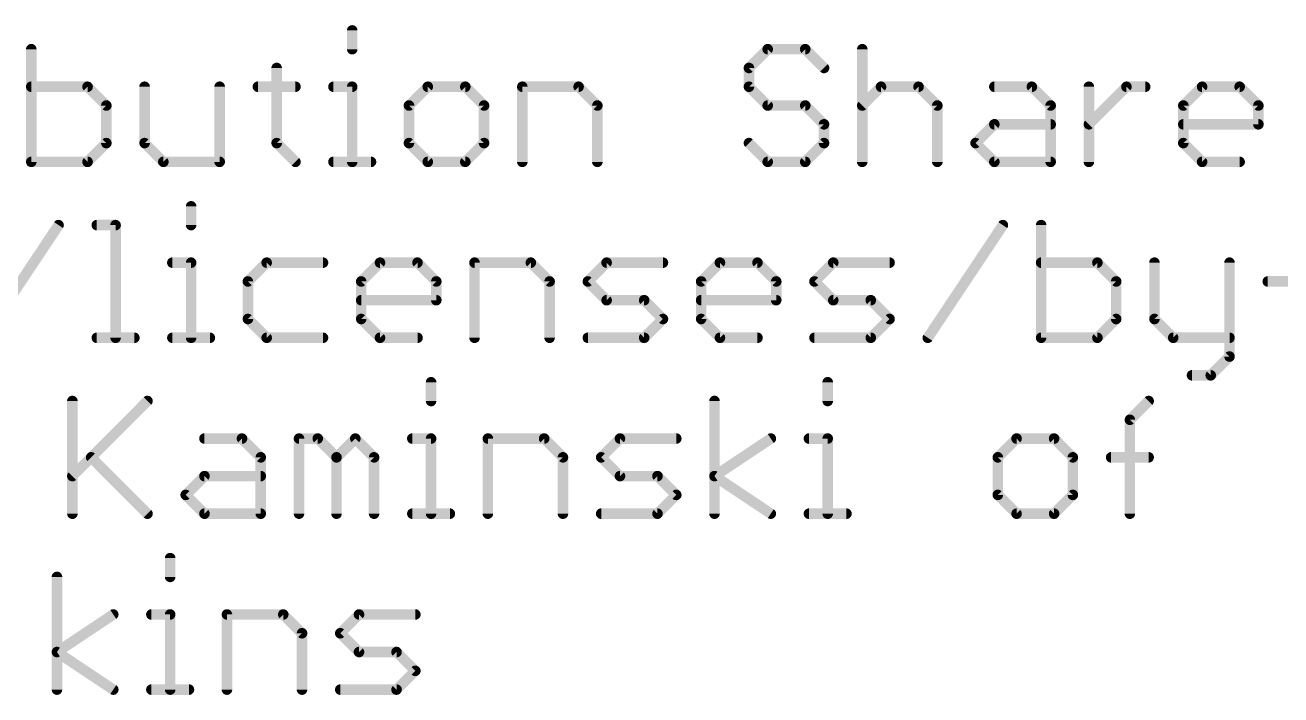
# Model space of a CAD drawing. Extents: x -53 to 60, y -23 to 11.
# Drawn here: x 9.13 to 27.27, y -22.86 to -13.19 of the extents above; entities that cross this region are included whole.
import ezdxf

# ---------------------------------------------------------------- set-up
doc = ezdxf.new("R2010")
doc.units = 0
doc.layers.add('51', color=253, linetype='CONTINUOUS')

msp = doc.modelspace()

# ---------------------------------------------------------------- linework, layer by layer
at = {"layer": '51', "const_width": 0.1524}
for points in [[(13.8579, -13.2656), (13.8579, -13.5368)], [(9.221, -13.5368), (9.221, -15.1638)], [(19.8608, -13.5368), (19.5897, -13.808)], [(20.4031, -13.5368), (19.8608, -13.5368)], [(20.6743, -13.808), (20.4031, -13.5368)], [(21.2268, -13.5368), (21.2268, -15.1638)], [(12.7665, -13.808), (12.7665, -14.8926)], [(19.5897, -13.808), (19.5897, -14.0791)], [(10.0345, -14.0791), (9.221, -14.0791)], [(10.3057, -14.3503), (10.0345, -14.0791)], [(10.8582, -14.0791), (10.8582, -14.8926)], [(11.9428, -15.1638), (11.9428, -14.0791)], [(12.4953, -14.0791), (13.0376, -14.0791)], [(13.5867, -14.0791), (13.8579, -14.0791)], [(13.8579, -14.0791), (13.8579, -15.1638)], [(14.9493, -14.0791), (14.6782, -14.3503)], [(15.4917, -14.0791), (14.9493, -14.0791)], [(15.7628, -14.3503), (15.4917, -14.0791)], [(16.3153, -15.1638), (16.3153, -14.0791)], [(16.3153, -14.0791), (17.1288, -14.0791)], [(17.1288, -14.0791), (17.4, -14.3503)], [(19.5897, -14.0791), (19.8608, -14.3503)], [(21.2268, -14.3503), (21.498, -14.0791)], [(21.498, -14.0791), (22.0403, -14.0791)], [(22.0403, -14.0791), (22.3115, -14.3503)], [(23.1351, -14.0791), (23.6775, -14.0791)], [(23.6775, -14.0791), (23.9486, -14.3503)], [(24.5011, -15.1638), (24.5011, -14.0791)], [(24.5011, -14.6215), (25.0434, -14.0791)], [(25.0434, -14.0791), (25.3146, -14.0791)], [(25.8654, -14.3503), (26.1366, -14.0791)], [(26.1366, -14.0791), (26.6789, -14.0791)], [(26.6789, -14.0791), (26.9501, -14.3503)], [(10.3057, -14.8926), (10.3057, -14.3503)], [(14.6782, -14.3503), (14.6782, -14.8926)], [(15.7628, -14.8926), (15.7628, -14.3503)], [(17.4, -14.3503), (17.4, -15.1638)], [(19.8608, -14.3503), (20.4031, -14.3503)], [(20.4031, -14.3503), (20.6743, -14.6215)], [(22.3115, -14.3503), (22.3115, -15.1638)], [(23.9486, -14.3503), (23.9486, -15.1638)], [(25.8654, -14.8926), (25.8654, -14.3503)], [(26.9501, -14.3503), (26.9501, -14.6215)], [(20.6743, -14.6215), (20.6743, -14.8926)], [(22.864, -14.8926), (23.1351, -14.6215)], [(23.1351, -14.6215), (23.9486, -14.6215)], [(26.9501, -14.6215), (25.8654, -14.6215)], [(10.0345, -15.1638), (10.3057, -14.8926)], [(10.8582, -14.8926), (11.1293, -15.1638)], [(12.7665, -14.8926), (13.0376, -15.1638)], [(14.6782, -14.8926), (14.9493, -15.1638)], [(15.4917, -15.1638), (15.7628, -14.8926)], [(19.8608, -15.1638), (19.5897, -14.8926)], [(20.6743, -14.8926), (20.4031, -15.1638)], [(23.1351, -15.1638), (22.864, -14.8926)], [(26.1366, -15.1638), (25.8654, -14.8926)], [(9.221, -15.1638), (10.0345, -15.1638)], [(11.1293, -15.1638), (11.9428, -15.1638)], [(13.5867, -15.1638), (14.1291, -15.1638)], [(14.9493, -15.1638), (15.4917, -15.1638)], [(20.4031, -15.1638), (19.8608, -15.1638)], [(23.9486, -15.1638), (23.1351, -15.1638)], [(26.6789, -15.1638), (26.1366, -15.1638)], [(11.5306, -15.8056), (11.5306, -16.0768)], [(8.5308, -17.7038), (9.6155, -16.0768)], [(10.168, -16.0768), (10.4391, -16.0768)], [(10.4391, -16.0768), (10.4391, -17.7038)], [(22.1738, -17.7038), (23.2585, -16.0768)], [(23.811, -16.0768), (23.811, -17.7038)], [(11.2594, -16.6191), (11.5306, -16.6191)], [(11.5306, -16.6191), (11.5306, -17.7038)], [(12.622, -16.6191), (12.3509, -16.8903)], [(13.4355, -16.6191), (12.622, -16.6191)], [(13.988, -16.8903), (14.2592, -16.6191)], [(14.2592, -16.6191), (14.8015, -16.6191)], [(14.8015, -16.6191), (15.0727, -16.8903)], [(15.6252, -17.7038), (15.6252, -16.6191)], [(15.6252, -16.6191), (16.4387, -16.6191)], [(16.4387, -16.6191), (16.7098, -16.8903)], [(17.2623, -16.8903), (17.5335, -16.6191)], [(17.5335, -16.6191), (18.347, -16.6191)], [(18.8995, -16.8903), (19.1706, -16.6191)], [(19.1706, -16.6191), (19.713, -16.6191)], [(19.713, -16.6191), (19.9841, -16.8903)], [(20.5366, -16.8903), (20.8078, -16.6191)], [(20.8078, -16.6191), (21.6213, -16.6191)], [(24.6244, -16.6191), (23.811, -16.6191)], [(24.8956, -16.8903), (24.6244, -16.6191)], [(25.4481, -16.6191), (25.4481, -17.4326)], [(26.5328, -16.6191), (26.5328, -17.975)], [(12.3509, -16.8903), (12.3509, -17.4326)], [(13.988, -17.4326), (13.988, -16.8903)], [(15.0727, -16.8903), (15.0727, -17.1615)], [(16.7098, -16.8903), (16.7098, -17.7038)], [(17.5335, -17.1615), (17.2623, -16.8903)], [(18.8995, -17.4326), (18.8995, -16.8903)], [(19.9841, -16.8903), (19.9841, -17.1615)], [(20.8078, -17.1615), (20.5366, -16.8903)], [(24.8956, -17.4326), (24.8956, -16.8903)], [(27.0853, -16.8903), (28.1699, -16.8903)], [(15.0727, -17.1615), (13.988, -17.1615)], [(18.0758, -17.1615), (17.5335, -17.1615)], [(18.347, -17.4326), (18.0758, -17.1615)], [(19.9841, -17.1615), (18.8995, -17.1615)], [(21.3501, -17.1615), (20.8078, -17.1615)], [(21.6213, -17.4326), (21.3501, -17.1615)], [(12.3509, -17.4326), (12.622, -17.7038)], [(14.2592, -17.7038), (13.988, -17.4326)], [(18.0758, -17.7038), (18.347, -17.4326)], [(19.1706, -17.7038), (18.8995, -17.4326)], [(21.3501, -17.7038), (21.6213, -17.4326)], [(24.6244, -17.7038), (24.8956, -17.4326)], [(25.4481, -17.4326), (25.7193, -17.7038)], [(10.168, -17.7038), (10.7103, -17.7038)], [(11.2594, -17.7038), (11.8017, -17.7038)], [(12.622, -17.7038), (13.4355, -17.7038)], [(14.8015, -17.7038), (14.2592, -17.7038)], [(17.2623, -17.7038), (18.0758, -17.7038)], [(19.713, -17.7038), (19.1706, -17.7038)], [(20.5366, -17.7038), (21.3501, -17.7038)], [(23.811, -17.7038), (24.6244, -17.7038)], [(25.7193, -17.7038), (26.5328, -17.7038)], [(26.5328, -17.975), (26.2616, -18.2461)], [(14.9975, -18.3456), (14.9975, -18.6168)], [(20.7276, -18.3456), (20.7276, -18.6168)], [(26.2616, -18.2461), (25.9904, -18.2461)], [(9.8149, -18.6168), (9.8149, -20.2438)], [(9.8149, -19.7015), (10.8995, -18.6168)], [(19.0921, -20.2438), (19.0921, -18.6168)], [(25.0933, -18.888), (25.3645, -18.6168)], [(25.0933, -20.2438), (25.0933, -18.888)], [(11.7232, -19.1591), (12.2655, -19.1591)], [(12.2655, -19.1591), (12.5367, -19.4303)], [(13.0892, -20.2438), (13.0892, -19.1591)], [(13.0892, -19.1591), (13.3603, -19.1591)], [(13.3603, -19.1591), (13.6315, -19.4303)], [(13.6315, -19.4303), (13.9027, -19.1591)], [(13.9027, -19.1591), (14.1738, -19.4303)], [(14.7263, -19.1591), (14.9975, -19.1591)], [(14.9975, -19.1591), (14.9975, -20.2438)], [(15.8178, -20.2438), (15.8178, -19.1591)], [(15.8178, -19.1591), (16.6313, -19.1591)], [(16.6313, -19.1591), (16.9024, -19.4303)], [(17.4549, -19.4303), (17.7261, -19.1591)], [(17.7261, -19.1591), (18.5396, -19.1591)], [(19.0921, -19.7015), (19.9056, -19.1591)], [(20.4564, -19.1591), (20.7276, -19.1591)], [(20.7276, -19.1591), (20.7276, -20.2438)], [(23.4561, -19.1591), (23.185, -19.4303)], [(23.9985, -19.1591), (23.4561, -19.1591)], [(24.2696, -19.4303), (23.9985, -19.1591)], [(10.086, -19.4303), (10.8995, -20.2438)], [(12.5367, -19.4303), (12.5367, -20.2438)], [(13.6315, -19.4303), (13.6315, -20.2438)], [(14.1738, -19.4303), (14.1738, -20.2438)], [(16.9024, -19.4303), (16.9024, -20.2438)], [(17.7261, -19.7015), (17.4549, -19.4303)], [(23.185, -19.4303), (23.185, -19.9726)], [(24.2696, -19.9726), (24.2696, -19.4303)], [(24.8221, -19.4303), (25.3645, -19.4303)], [(11.452, -19.9726), (11.7232, -19.7015)], [(11.7232, -19.7015), (12.5367, -19.7015)], [(18.2684, -19.7015), (17.7261, -19.7015)], [(18.5396, -19.9726), (18.2684, -19.7015)], [(19.9056, -20.2438), (19.0921, -19.7015)], [(11.7232, -20.2438), (11.452, -19.9726)], [(18.2684, -20.2438), (18.5396, -19.9726)], [(23.185, -19.9726), (23.4561, -20.2438)], [(23.9985, -20.2438), (24.2696, -19.9726)], [(12.5367, -20.2438), (11.7232, -20.2438)], [(14.7263, -20.2438), (15.2687, -20.2438)], [(17.4549, -20.2438), (18.2684, -20.2438)], [(20.4564, -20.2438), (20.9987, -20.2438)], [(23.4561, -20.2438), (23.9985, -20.2438)], [(11.2276, -20.8856), (11.2276, -21.1568)], [(9.5922, -22.7838), (9.5922, -21.1568)], [(9.5922, -22.2415), (10.4057, -21.6991)], [(10.9565, -21.6991), (11.2276, -21.6991)], [(11.2276, -21.6991), (11.2276, -22.7838)], [(12.0479, -22.7838), (12.0479, -21.6991)], [(12.0479, -21.6991), (12.8614, -21.6991)], [(12.8614, -21.6991), (13.1326, -21.9703)], [(13.6851, -21.9703), (13.9562, -21.6991)], [(13.9562, -21.6991), (14.7697, -21.6991)], [(13.1326, -21.9703), (13.1326, -22.7838)], [(13.9562, -22.2415), (13.6851, -21.9703)], [(10.4057, -22.7838), (9.5922, -22.2415)], [(14.4986, -22.2415), (13.9562, -22.2415)], [(14.7697, -22.5126), (14.4986, -22.2415)], [(14.4986, -22.7838), (14.7697, -22.5126)], [(10.9565, -22.7838), (11.4988, -22.7838)], [(13.6851, -22.7838), (14.4986, -22.7838)]]:
    msp.add_lwpolyline(points, dxfattribs=at)
at = {"layer": '51', "const_width": 0.0762}
for points in [[(13.896, -13.2656, 1), (13.8198, -13.2656)], [(9.2591, -13.5368, 1), (9.1829, -13.5368)], [(13.8198, -13.5368, 1), (13.896, -13.5368)], [(19.8608, -13.4987, 1), (19.8608, -13.5749)], [(19.8878, -13.5638, 1), (19.8339, -13.5099)], [(20.4301, -13.5099, 1), (20.3762, -13.5638)], [(20.4031, -13.5749, 1), (20.4031, -13.4987)], [(21.2649, -13.5368, 1), (21.1887, -13.5368)], [(12.8046, -13.808, 1), (12.7284, -13.808)], [(19.5627, -13.781, 1), (19.6166, -13.8349)], [(19.6278, -13.808, 1), (19.5516, -13.808)], [(20.6474, -13.8349, 1), (20.7013, -13.781)], [(9.221, -14.041, 1), (9.221, -14.1172)], [(10.0614, -14.0522, 1), (10.0075, -14.1061)], [(10.0345, -14.1172, 1), (10.0345, -14.041)], [(10.8963, -14.0791, 1), (10.8201, -14.0791)], [(11.9809, -14.0791, 1), (11.9047, -14.0791)], [(12.4953, -14.041, 1), (12.4953, -14.1172)], [(13.0376, -14.1172, 1), (13.0376, -14.041)], [(13.5867, -14.041, 1), (13.5867, -14.1172)], [(13.896, -14.0791, 1), (13.8198, -14.0791)], [(13.8579, -14.1172, 1), (13.8579, -14.041)], [(14.9493, -14.041, 1), (14.9493, -14.1172)], [(14.9763, -14.1061, 1), (14.9224, -14.0522)], [(15.5186, -14.0522, 1), (15.4647, -14.1061)], [(15.4917, -14.1172, 1), (15.4917, -14.041)], [(16.3534, -14.0791, 1), (16.2772, -14.0791)], [(16.3153, -14.041, 1), (16.3153, -14.1172)], [(17.1558, -14.0522, 1), (17.1019, -14.1061)], [(17.1288, -14.1172, 1), (17.1288, -14.041)], [(19.6166, -14.0522, 1), (19.5627, -14.1061)], [(19.5516, -14.0791, 1), (19.6278, -14.0791)], [(21.498, -14.041, 1), (21.498, -14.1172)], [(21.5249, -14.1061, 1), (21.471, -14.0522)], [(22.0672, -14.0522, 1), (22.0134, -14.1061)], [(22.0403, -14.1172, 1), (22.0403, -14.041)], [(23.1351, -14.041, 1), (23.1351, -14.1172)], [(23.7044, -14.0522, 1), (23.6505, -14.1061)], [(23.6775, -14.1172, 1), (23.6775, -14.041)], [(24.5392, -14.0791, 1), (24.463, -14.0791)], [(25.0434, -14.041, 1), (25.0434, -14.1172)], [(25.0704, -14.1061, 1), (25.0165, -14.0522)], [(25.3146, -14.1172, 1), (25.3146, -14.041)], [(26.1366, -14.041, 1), (26.1366, -14.1172)], [(26.1635, -14.1061, 1), (26.1096, -14.0522)], [(26.7059, -14.0522, 1), (26.652, -14.1061)], [(26.6789, -14.1172, 1), (26.6789, -14.041)], [(10.3438, -14.3503, 1), (10.2676, -14.3503)], [(10.2787, -14.3772, 1), (10.3326, -14.3234)], [(14.7163, -14.3503, 1), (14.6401, -14.3503)], [(14.6512, -14.3234, 1), (14.7051, -14.3772)], [(15.8009, -14.3503, 1), (15.7247, -14.3503)], [(15.7359, -14.3772, 1), (15.7898, -14.3234)], [(17.4381, -14.3503, 1), (17.3619, -14.3503)], [(17.3731, -14.3772, 1), (17.4269, -14.3234)], [(19.8608, -14.3122, 1), (19.8608, -14.3884)], [(19.8339, -14.3772, 1), (19.8878, -14.3234)], [(20.4301, -14.3234, 1), (20.3762, -14.3772)], [(20.4031, -14.3884, 1), (20.4031, -14.3122)], [(21.1999, -14.3234, 1), (21.2538, -14.3772)], [(22.3496, -14.3503, 1), (22.2734, -14.3503)], [(22.2845, -14.3772, 1), (22.3384, -14.3234)], [(23.9867, -14.3503, 1), (23.9105, -14.3503)], [(23.9217, -14.3772, 1), (23.9756, -14.3234)], [(25.9035, -14.3503, 1), (25.8273, -14.3503)], [(25.8385, -14.3234, 1), (25.8924, -14.3772)], [(26.9882, -14.3503, 1), (26.912, -14.3503)], [(26.9231, -14.3772, 1), (26.977, -14.3234)], [(20.7124, -14.6215, 1), (20.6362, -14.6215)], [(20.6474, -14.6484, 1), (20.7013, -14.5945)], [(23.1351, -14.5834, 1), (23.1351, -14.6596)], [(23.1621, -14.6484, 1), (23.1082, -14.5945)], [(23.9486, -14.6596, 1), (23.9486, -14.5834)], [(24.4742, -14.5945, 1), (24.5281, -14.6484)], [(25.8654, -14.5834, 1), (25.8654, -14.6596)], [(26.912, -14.6215, 1), (26.9882, -14.6215)], [(26.9501, -14.6596, 1), (26.9501, -14.5834)], [(10.2676, -14.8926, 1), (10.3438, -14.8926)], [(10.3326, -14.9196, 1), (10.2787, -14.8657)], [(10.8851, -14.8657, 1), (10.8312, -14.9196)], [(10.8201, -14.8926, 1), (10.8963, -14.8926)], [(12.7934, -14.8657, 1), (12.7395, -14.9196)], [(12.7284, -14.8926, 1), (12.8046, -14.8926)], [(14.7051, -14.8657, 1), (14.6512, -14.9196)], [(14.6401, -14.8926, 1), (14.7163, -14.8926)], [(15.7247, -14.8926, 1), (15.8009, -14.8926)], [(15.7898, -14.9196, 1), (15.7359, -14.8657)], [(19.6166, -14.8657, 1), (19.5627, -14.9196)], [(20.6362, -14.8926, 1), (20.7124, -14.8926)], [(20.7013, -14.9196, 1), (20.6474, -14.8657)], [(22.8909, -14.8657, 1), (22.837, -14.9196)], [(22.837, -14.8657, 1), (22.8909, -14.9196)], [(25.8924, -14.8657, 1), (25.8385, -14.9196)], [(25.8273, -14.8926, 1), (25.9035, -14.8926)], [(9.221, -15.1257, 1), (9.221, -15.2019)], [(9.1829, -15.1638, 1), (9.2591, -15.1638)], [(10.0076, -15.1369, 1), (10.0614, -15.1907)], [(10.0345, -15.2019, 1), (10.0345, -15.1257)], [(11.1293, -15.1257, 1), (11.1293, -15.2019)], [(11.1024, -15.1907, 1), (11.1563, -15.1369)], [(11.9047, -15.1638, 1), (11.9809, -15.1638)], [(11.9428, -15.2019, 1), (11.9428, -15.1257)], [(13.0107, -15.1907, 1), (13.0646, -15.1369)], [(13.5867, -15.1257, 1), (13.5867, -15.2019)], [(13.8198, -15.1638, 1), (13.896, -15.1638)], [(14.1291, -15.2019, 1), (14.1291, -15.1257)], [(14.9493, -15.1257, 1), (14.9493, -15.2019)], [(14.9224, -15.1907, 1), (14.9763, -15.1369)], [(15.4647, -15.1369, 1), (15.5186, -15.1907)], [(15.4917, -15.2019, 1), (15.4917, -15.1257)], [(16.2772, -15.1638, 1), (16.3534, -15.1638)], [(17.3619, -15.1638, 1), (17.4381, -15.1638)], [(19.8608, -15.1257, 1), (19.8608, -15.2019)], [(19.8339, -15.1907, 1), (19.8878, -15.1369)], [(20.3762, -15.1369, 1), (20.4301, -15.1907)], [(20.4031, -15.2019, 1), (20.4031, -15.1257)], [(21.1887, -15.1638, 1), (21.2649, -15.1638)], [(22.2734, -15.1638, 1), (22.3496, -15.1638)], [(23.1351, -15.1257, 1), (23.1351, -15.2019)], [(23.1082, -15.1907, 1), (23.1621, -15.1369)], [(23.9105, -15.1638, 1), (23.9867, -15.1638)], [(23.9486, -15.2019, 1), (23.9486, -15.1257)], [(24.463, -15.1638, 1), (24.5392, -15.1638)], [(26.1366, -15.1257, 1), (26.1366, -15.2019)], [(26.1096, -15.1907, 1), (26.1635, -15.1369)], [(26.6789, -15.2019, 1), (26.6789, -15.1257)], [(11.5687, -15.8056, 1), (11.4925, -15.8056)], [(9.6472, -16.0979, 1), (9.5838, -16.0557)], [(10.168, -16.0387, 1), (10.168, -16.1149)], [(10.4772, -16.0768, 1), (10.401, -16.0768)], [(10.4391, -16.1149, 1), (10.4391, -16.0387)], [(11.4925, -16.0768, 1), (11.5687, -16.0768)], [(23.2902, -16.0979, 1), (23.2268, -16.0557)], [(23.8491, -16.0768, 1), (23.7729, -16.0768)], [(11.2594, -16.581, 1), (11.2594, -16.6572)], [(11.5687, -16.6191, 1), (11.4925, -16.6191)], [(11.5306, -16.6572, 1), (11.5306, -16.581)], [(12.622, -16.581, 1), (12.622, -16.6572)], [(12.649, -16.6461, 1), (12.5951, -16.5922)], [(13.4355, -16.6572, 1), (13.4355, -16.581)], [(14.2592, -16.581, 1), (14.2592, -16.6572)], [(14.2861, -16.6461, 1), (14.2322, -16.5922)], [(14.8284, -16.5922, 1), (14.7746, -16.6461)], [(14.8015, -16.6572, 1), (14.8015, -16.581)], [(15.6633, -16.6191, 1), (15.5871, -16.6191)], [(15.6252, -16.581, 1), (15.6252, -16.6572)], [(16.4656, -16.5922, 1), (16.4117, -16.6461)], [(16.4387, -16.6572, 1), (16.4387, -16.581)], [(17.5335, -16.581, 1), (17.5335, -16.6572)], [(17.5604, -16.6461, 1), (17.5065, -16.5922)], [(18.347, -16.6572, 1), (18.347, -16.581)], [(19.1706, -16.581, 1), (19.1706, -16.6572)], [(19.1976, -16.6461, 1), (19.1437, -16.5922)], [(19.7399, -16.5922, 1), (19.686, -16.6461)], [(19.713, -16.6572, 1), (19.713, -16.581)], [(20.8078, -16.581, 1), (20.8078, -16.6572)], [(20.8347, -16.6461, 1), (20.7809, -16.5922)], [(21.6213, -16.6572, 1), (21.6213, -16.581)], [(23.811, -16.581, 1), (23.811, -16.6572)], [(24.6514, -16.5922, 1), (24.5975, -16.6461)], [(24.6244, -16.6572, 1), (24.6244, -16.581)], [(25.4862, -16.6191, 1), (25.41, -16.6191)], [(26.5709, -16.6191, 1), (26.4947, -16.6191)], [(12.389, -16.8903, 1), (12.3128, -16.8903)], [(12.3239, -16.8634, 1), (12.3778, -16.9172)], [(14.0261, -16.8903, 1), (13.9499, -16.8903)], [(13.9611, -16.8634, 1), (14.015, -16.9172)], [(15.1108, -16.8903, 1), (15.0346, -16.8903)], [(15.0457, -16.9172, 1), (15.0996, -16.8634)], [(16.7479, -16.8903, 1), (16.6717, -16.8903)], [(16.6829, -16.9172, 1), (16.7368, -16.8634)], [(17.2893, -16.8634, 1), (17.2354, -16.9172)], [(17.2354, -16.8634, 1), (17.2893, -16.9172)], [(18.9376, -16.8903, 1), (18.8614, -16.8903)], [(18.8725, -16.8634, 1), (18.9264, -16.9172)], [(20.0222, -16.8903, 1), (19.946, -16.8903)], [(19.9572, -16.9172, 1), (20.0111, -16.8634)], [(20.5636, -16.8634, 1), (20.5097, -16.9172)], [(20.5097, -16.8634, 1), (20.5636, -16.9172)], [(24.9337, -16.8903, 1), (24.8575, -16.8903)], [(24.8687, -16.9172, 1), (24.9226, -16.8634)], [(27.0853, -16.8522, 1), (27.0853, -16.9284)], [(13.988, -17.1234, 1), (13.988, -17.1996)], [(15.0346, -17.1615, 1), (15.1108, -17.1615)], [(15.0727, -17.1996, 1), (15.0727, -17.1234)], [(17.5335, -17.1234, 1), (17.5335, -17.1996)], [(17.5065, -17.1884, 1), (17.5604, -17.1345)], [(18.1028, -17.1345, 1), (18.0489, -17.1884)], [(18.0758, -17.1996, 1), (18.0758, -17.1234)], [(18.8995, -17.1234, 1), (18.8995, -17.1996)], [(19.946, -17.1615, 1), (20.0222, -17.1615)], [(19.9841, -17.1996, 1), (19.9841, -17.1234)], [(20.8078, -17.1234, 1), (20.8078, -17.1996)], [(20.7809, -17.1884, 1), (20.8347, -17.1345)], [(21.3771, -17.1345, 1), (21.3232, -17.1884)], [(21.3501, -17.1996, 1), (21.3501, -17.1234)], [(12.3778, -17.4057, 1), (12.3239, -17.4596)], [(12.3128, -17.4326, 1), (12.389, -17.4326)], [(14.015, -17.4057, 1), (13.9611, -17.4596)], [(13.9499, -17.4326, 1), (14.0261, -17.4326)], [(18.3739, -17.4596, 1), (18.32, -17.4057)], [(18.32, -17.4596, 1), (18.3739, -17.4057)], [(18.9264, -17.4057, 1), (18.8725, -17.4596)], [(18.8614, -17.4326, 1), (18.9376, -17.4326)], [(21.6482, -17.4596, 1), (21.5944, -17.4057)], [(21.5944, -17.4596, 1), (21.6482, -17.4057)], [(24.8575, -17.4326, 1), (24.9337, -17.4326)], [(24.9225, -17.4596, 1), (24.8687, -17.4057)], [(25.475, -17.4057, 1), (25.4212, -17.4596)], [(25.41, -17.4326, 1), (25.4862, -17.4326)], [(10.168, -17.6657, 1), (10.168, -17.7419)], [(10.401, -17.7038, 1), (10.4772, -17.7038)], [(10.7103, -17.7419, 1), (10.7103, -17.6657)], [(11.2594, -17.6657, 1), (11.2594, -17.7419)], [(11.4925, -17.7038, 1), (11.5687, -17.7038)], [(11.8017, -17.7419, 1), (11.8017, -17.6657)], [(12.622, -17.6657, 1), (12.622, -17.7419)], [(12.5951, -17.7307, 1), (12.649, -17.6769)], [(13.4355, -17.7419, 1), (13.4355, -17.6657)], [(14.2592, -17.6657, 1), (14.2592, -17.7419)], [(14.2322, -17.7307, 1), (14.2861, -17.6769)], [(14.8015, -17.7419, 1), (14.8015, -17.6657)], [(15.5871, -17.7038, 1), (15.6633, -17.7038)], [(16.6717, -17.7038, 1), (16.7479, -17.7038)], [(17.2623, -17.6657, 1), (17.2623, -17.7419)], [(18.0489, -17.6769, 1), (18.1028, -17.7307)], [(18.0758, -17.7419, 1), (18.0758, -17.6657)], [(19.1706, -17.6657, 1), (19.1706, -17.7419)], [(19.1437, -17.7307, 1), (19.1976, -17.6769)], [(19.713, -17.7419, 1), (19.713, -17.6657)], [(20.5366, -17.6657, 1), (20.5366, -17.7419)], [(21.3232, -17.6769, 1), (21.3771, -17.7307)], [(21.3501, -17.7419, 1), (21.3501, -17.6657)], [(22.1421, -17.6827, 1), (22.2055, -17.7249)], [(23.811, -17.6657, 1), (23.811, -17.7419)], [(23.7729, -17.7038, 1), (23.8491, -17.7038)], [(24.5975, -17.6769, 1), (24.6514, -17.7307)], [(24.6244, -17.7419, 1), (24.6244, -17.6657)], [(25.7193, -17.6657, 1), (25.7193, -17.7419)], [(25.6923, -17.7307, 1), (25.7462, -17.6769)], [(26.5328, -17.7419, 1), (26.5328, -17.6657)], [(26.4947, -17.975, 1), (26.5709, -17.975)], [(26.5597, -18.0019, 1), (26.5058, -17.948)], [(15.0356, -18.3456, 1), (14.9594, -18.3456)], [(20.7657, -18.3456, 1), (20.6895, -18.3456)], [(25.9904, -18.208, 1), (25.9904, -18.2842)], [(26.2347, -18.2192, 1), (26.2885, -18.2731)], [(26.2616, -18.2842, 1), (26.2616, -18.208)], [(9.853, -18.6168, 1), (9.7768, -18.6168)], [(10.9265, -18.6438, 1), (10.8726, -18.5899)], [(14.9594, -18.6168, 1), (15.0356, -18.6168)], [(19.1302, -18.6168, 1), (19.054, -18.6168)], [(20.6895, -18.6168, 1), (20.7657, -18.6168)], [(25.3914, -18.6438, 1), (25.3375, -18.5899)], [(25.1314, -18.888, 1), (25.0552, -18.888)], [(25.0664, -18.861, 1), (25.1202, -18.9149)], [(11.7232, -19.121, 1), (11.7232, -19.1972)], [(12.2925, -19.1322, 1), (12.2386, -19.1861)], [(12.2655, -19.1972, 1), (12.2655, -19.121)], [(13.1273, -19.1591, 1), (13.0511, -19.1591)], [(13.0892, -19.121, 1), (13.0892, -19.1972)], [(13.3873, -19.1322, 1), (13.3334, -19.1861)], [(13.3603, -19.1972, 1), (13.3603, -19.121)], [(13.9296, -19.1322, 1), (13.8757, -19.1861)], [(13.9296, -19.1861, 1), (13.8757, -19.1322)], [(14.7263, -19.121, 1), (14.7263, -19.1972)], [(15.0356, -19.1591, 1), (14.9594, -19.1591)], [(14.9975, -19.1972, 1), (14.9975, -19.121)], [(15.8559, -19.1591, 1), (15.7797, -19.1591)], [(15.8178, -19.121, 1), (15.8178, -19.1972)], [(16.6582, -19.1322, 1), (16.6043, -19.1861)], [(16.6313, -19.1972, 1), (16.6313, -19.121)], [(17.7261, -19.121, 1), (17.7261, -19.1972)], [(17.753, -19.1861, 1), (17.6992, -19.1322)], [(18.5396, -19.1972, 1), (18.5396, -19.121)], [(19.9267, -19.1908, 1), (19.8845, -19.1274)], [(20.4564, -19.121, 1), (20.4564, -19.1972)], [(20.7657, -19.1591, 1), (20.6895, -19.1591)], [(20.7276, -19.1972, 1), (20.7276, -19.121)], [(23.4561, -19.121, 1), (23.4561, -19.1972)], [(23.4831, -19.1861, 1), (23.4292, -19.1322)], [(24.0254, -19.1322, 1), (23.9715, -19.1861)], [(23.9985, -19.1972, 1), (23.9985, -19.121)], [(10.113, -19.4034, 1), (10.0591, -19.4572)], [(12.5748, -19.4303, 1), (12.4986, -19.4303)], [(12.5097, -19.4572, 1), (12.5636, -19.4034)], [(13.6696, -19.4303, 1), (13.5934, -19.4303)], [(13.6046, -19.4034, 1), (13.6585, -19.4572)], [(13.6046, -19.4572, 1), (13.6585, -19.4034)], [(14.2119, -19.4303, 1), (14.1357, -19.4303)], [(14.1469, -19.4572, 1), (14.2008, -19.4034)], [(16.9405, -19.4303, 1), (16.8643, -19.4303)], [(16.8755, -19.4572, 1), (16.9294, -19.4034)], [(17.4819, -19.4034, 1), (17.428, -19.4572)], [(17.428, -19.4034, 1), (17.4819, -19.4572)], [(23.2231, -19.4303, 1), (23.1469, -19.4303)], [(23.158, -19.4034, 1), (23.2119, -19.4572)], [(24.3077, -19.4303, 1), (24.2315, -19.4303)], [(24.2427, -19.4572, 1), (24.2966, -19.4034)], [(24.8221, -19.3922, 1), (24.8221, -19.4684)], [(25.3645, -19.4684, 1), (25.3645, -19.3922)], [(9.7879, -19.6745, 1), (9.8418, -19.7284)], [(11.7232, -19.6634, 1), (11.7232, -19.7396)], [(11.7501, -19.7284, 1), (11.6962, -19.6745)], [(12.5367, -19.7396, 1), (12.5367, -19.6634)], [(17.7261, -19.6634, 1), (17.7261, -19.7396)], [(17.6992, -19.7284, 1), (17.753, -19.6745)], [(18.2954, -19.6745, 1), (18.2415, -19.7284)], [(18.2684, -19.7396, 1), (18.2684, -19.6634)], [(19.1132, -19.6698, 1), (19.071, -19.7332)], [(19.071, -19.6698, 1), (19.1132, -19.7332)], [(11.479, -19.9457, 1), (11.4251, -19.9996)], [(11.4251, -19.9457, 1), (11.479, -19.9996)], [(18.5665, -19.9996, 1), (18.5127, -19.9457)], [(18.5127, -19.9996, 1), (18.5665, -19.9457)], [(23.2119, -19.9457, 1), (23.158, -19.9996)], [(23.1469, -19.9726, 1), (23.2231, -19.9726)], [(24.2315, -19.9726, 1), (24.3077, -19.9726)], [(24.2966, -19.9996, 1), (24.2427, -19.9457)], [(9.7768, -20.2438, 1), (9.853, -20.2438)], [(10.8726, -20.2707, 1), (10.9265, -20.2169)], [(11.7232, -20.2057, 1), (11.7232, -20.2819)], [(11.6962, -20.2707, 1), (11.7501, -20.2169)], [(12.4986, -20.2438, 1), (12.5748, -20.2438)], [(12.5367, -20.2819, 1), (12.5367, -20.2057)], [(13.0511, -20.2438, 1), (13.1273, -20.2438)], [(13.5934, -20.2438, 1), (13.6696, -20.2438)], [(14.1357, -20.2438, 1), (14.2119, -20.2438)], [(14.7263, -20.2057, 1), (14.7263, -20.2819)], [(14.9594, -20.2438, 1), (15.0356, -20.2438)], [(15.2687, -20.2819, 1), (15.2687, -20.2057)], [(15.7797, -20.2438, 1), (15.8559, -20.2438)], [(16.8643, -20.2438, 1), (16.9405, -20.2438)], [(17.4549, -20.2057, 1), (17.4549, -20.2819)], [(18.2415, -20.2169, 1), (18.2954, -20.2707)], [(18.2684, -20.2819, 1), (18.2684, -20.2057)], [(19.054, -20.2438, 1), (19.1302, -20.2438)], [(19.8845, -20.2755, 1), (19.9267, -20.2121)], [(20.4564, -20.2057, 1), (20.4564, -20.2819)], [(20.6895, -20.2438, 1), (20.7657, -20.2438)], [(20.9987, -20.2819, 1), (20.9987, -20.2057)], [(23.4561, -20.2057, 1), (23.4561, -20.2819)], [(23.4292, -20.2707, 1), (23.4831, -20.2169)], [(23.9715, -20.2169, 1), (24.0254, -20.2707)], [(23.9985, -20.2819, 1), (23.9985, -20.2057)], [(25.0552, -20.2438, 1), (25.1314, -20.2438)], [(11.2657, -20.8856, 1), (11.1895, -20.8856)], [(9.6303, -21.1568, 1), (9.5541, -21.1568)], [(11.1895, -21.1568, 1), (11.2657, -21.1568)], [(10.4268, -21.7308, 1), (10.3845, -21.6674)], [(10.9565, -21.661, 1), (10.9565, -21.7372)], [(11.2657, -21.6991, 1), (11.1895, -21.6991)], [(11.2276, -21.7372, 1), (11.2276, -21.661)], [(12.086, -21.6991, 1), (12.0098, -21.6991)], [(12.0479, -21.661, 1), (12.0479, -21.7372)], [(12.8883, -21.6722, 1), (12.8345, -21.7261)], [(12.8614, -21.7372, 1), (12.8614, -21.661)], [(13.9562, -21.661, 1), (13.9562, -21.7372)], [(13.9832, -21.7261, 1), (13.9293, -21.6722)], [(14.7697, -21.7372, 1), (14.7697, -21.661)], [(13.1707, -21.9703, 1), (13.0945, -21.9703)], [(13.1056, -21.9972, 1), (13.1595, -21.9434)], [(13.712, -21.9434, 1), (13.6581, -21.9972)], [(13.6581, -21.9434, 1), (13.712, -21.9972)], [(9.6133, -22.2098, 1), (9.571, -22.2732)], [(9.571, -22.2098, 1), (9.6133, -22.2732)], [(13.9562, -22.2034, 1), (13.9562, -22.2796)], [(13.9293, -22.2684, 1), (13.9832, -22.2145)], [(14.5255, -22.2145, 1), (14.4716, -22.2684)], [(14.4986, -22.2796, 1), (14.4986, -22.2034)], [(14.7967, -22.5396, 1), (14.7428, -22.4857)], [(14.7428, -22.5396, 1), (14.7967, -22.4857)], [(9.5541, -22.7838, 1), (9.6303, -22.7838)], [(10.3845, -22.8155, 1), (10.4268, -22.7521)], [(10.9565, -22.7457, 1), (10.9565, -22.8219)], [(11.1895, -22.7838, 1), (11.2657, -22.7838)], [(11.4988, -22.8219, 1), (11.4988, -22.7457)], [(12.0098, -22.7838, 1), (12.086, -22.7838)], [(13.0945, -22.7838, 1), (13.1707, -22.7838)], [(13.6851, -22.7457, 1), (13.6851, -22.8219)], [(14.4716, -22.7569, 1), (14.5255, -22.8107)], [(14.4986, -22.8219, 1), (14.4986, -22.7457)]]:
    msp.add_lwpolyline(points, format="xyb", dxfattribs=at)

doc.saveas('drawing.dxf')
